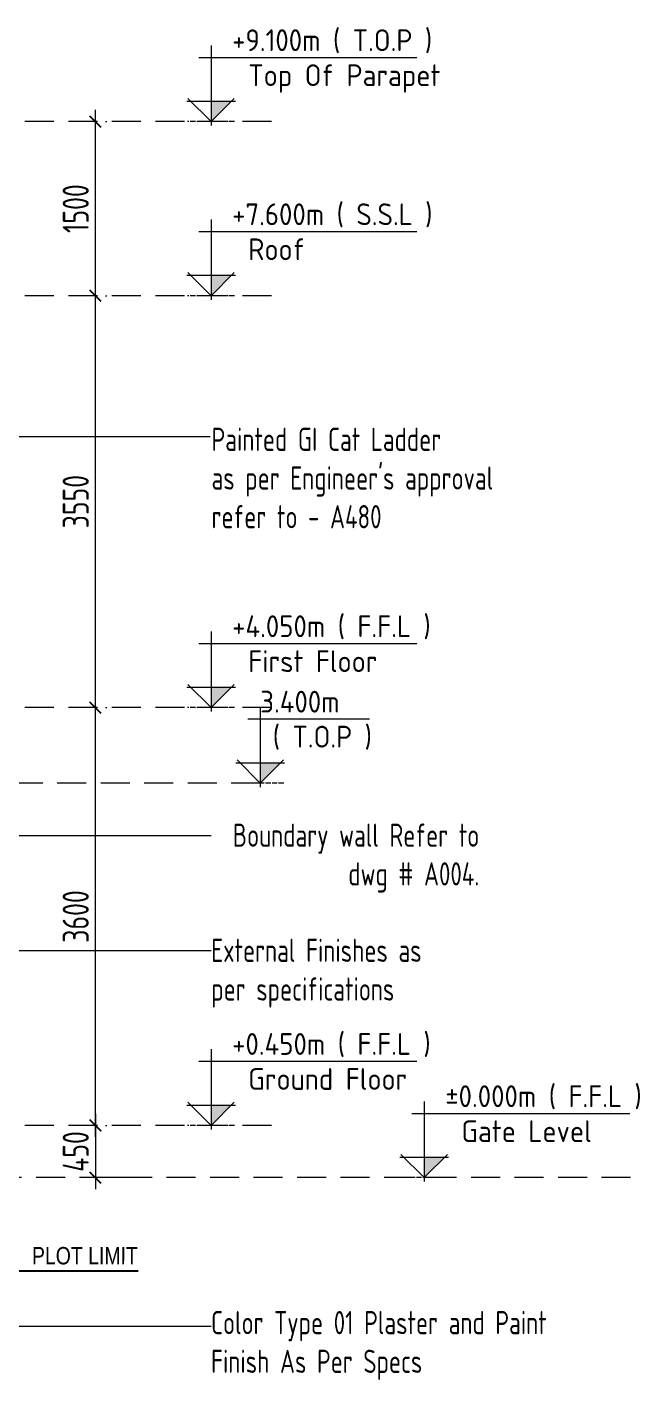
# Model space of a CAD drawing. Header units: millimetres. Extents: x -30697 to 201471, y -29614 to 19378.
# Drawn here: x 119099 to 124383, y -1744 to 9915 of the extents above; entities that cross this region are included whole.
import ezdxf

# ---------------------------------------------------------------- set-up
doc = ezdxf.new("R2010")
doc.units = ezdxf.units.MM
doc.header["$MEASUREMENT"] = 0
doc.header["$PDMODE"] = 1
doc.linetypes.add('1735 X DT-5BR-ELE_03$0$DASHED', pattern=[0.75, 0.5, -0.25])
doc.linetypes.add('ACAD_ISO02W100', pattern=[15, 12, -3])
doc.layers.add('00--ORIGIN POINT', color=200, linetype='Continuous', lineweight=20, plot=False)
for name, color, linetype, lineweight in [('05--LEADER', 8, 'Continuous', 13), ('05--TEXT-2', 2, 'Continuous', 25), ('05--TEXT-3', 3, 'Continuous', 35), ('07--DIM-2', 2, 'Continuous', 25), ('1735 X DT-5BR-ELE_03$0$W--ELV-1', 250, '1735 X DT-5BR-ELE_03$0$DASHED', 9), ('W--ELEV-2', 7, 'Continuous', 20)]:
    doc.layers.add(name, color=color, linetype=linetype, lineweight=lineweight)
doc.layers.add('05--PLOT MARK', color=2, linetype='Continuous')
doc.styles.add('Ariel', font='arial.ttf', dxfattribs={"width": 0.8})
doc.styles.add('ISO', font='isocp2.shx', dxfattribs={"width": 0.8})
doc.dimstyles.new('1-100_AR', dxfattribs={"dimtxt": 225, "dimasz": 100, "dimexe": 100, "dimexo": 100, "dimgap": 0, "dimtad": 0, "dimzin": 12, "dimdsep": 46, "dimtxsty": 'ISO', "dimblk": 'ARCHTICK', "dimcen": 100, "dimdle": 100, "dimclrd": 8, "dimclre": 9, "dimclrt": 2, "dimadec": 0, "dimazin": 0, "dimtfac": 1, "dimtmove": 0, "dimatfit": 2, "dimldrblk": 'ARCHTICK', "dimfxl": 1, "dimtvp": 0.75, "dimtolj": 1, "dimtzin": 12, "dimlwd": 9, "dimlwe": 9, "dimarcsym": 0})
doc.dimstyles.new('Copy of 1-100_AR LEADER', dxfattribs={"dimtxt": 200, "dimasz": 100, "dimexe": 100, "dimexo": 100, "dimgap": 0, "dimtad": 0, "dimdec": 0, "dimzin": 12, "dimdsep": 46, "dimtxsty": 'ISO', "dimcen": 150, "dimdle": 100, "dimclrd": 8, "dimclre": 9, "dimclrt": 2, "dimadec": 0, "dimazin": 0, "dimtfac": 1, "dimtdec": 0, "dimtmove": 0, "dimatfit": 2, "dimfxl": 1, "dimtvp": 0.75, "dimtolj": 1, "dimtzin": 12, "dimlwd": 9, "dimlwe": 9, "dimarcsym": 0})

# ---------------------------------------------------------------- blocks, each defined once
blk = doc.blocks.new('1735 X DT-5BR-ELE_03')
at = {"layer": '1735 X DT-5BR-ELE_03$0$W--ELV-1', "ltscale": 500}
blk.add_line((121110, 3400), (118724, 3400), dxfattribs=at)
for points in [[(121206, 9100), (99322, 9100)], [(121206, 7600), (99322, 7600)], [(121206, 4050), (99322, 4050)], [(121206, 450), (99322, 450)], [(124302, 0), (99322, 0)]]:
    blk.add_lwpolyline(points, dxfattribs=at)
blk = doc.blocks.new('*U15')
at = {"color": 2}
for p, q in [((0, 875), (0, -46)), ((2364, 734), (-141, 734)), ((-280, 234), (280, 234)), ((0, 0), (-267, 267)), ((267, 267), (0, 0))]:
    blk.add_line(p, q, dxfattribs=at)
blk.add_solid([(0, 234), (234, 234), (0, 0), (234, 234)], dxfattribs=at)
at = {"layer": '00--ORIGIN POINT', "linetype": 'ACAD_ISO02W100', "ltscale": 5}
blk.add_line((270, 0), (-270, 0), dxfattribs=at)
at = {"style": 'ISO', "width": 0.8}
for tag, p in [('LEVEL', (225, 782)), ('FLOOR', (225, 406))]:
    blk.add_attdef(tag, p, '', height=250, dxfattribs=at)
blk = doc.blocks.new('_ArchTick')
at = {"color": 0, "const_width": 0.15}
blk.add_lwpolyline([(-0.5, -0.5), (0.5, 0.5)], dxfattribs=at)
blk = doc.blocks.new('*U29')
at = {"color": 2}
for p, q in [((0, 875), (0, -46)), ((1256, 734), (-141, 734)), ((-280, 234), (280, 234)), ((0, 0), (-267, 267)), ((267, 267), (0, 0))]:
    blk.add_line(p, q, dxfattribs=at)
blk.add_solid([(0, 234), (234, 234), (0, 0), (234, 234)], dxfattribs=at)
at = {"layer": '00--ORIGIN POINT', "linetype": 'ACAD_ISO02W100', "ltscale": 5}
blk.add_line((270, 0), (-270, 0), dxfattribs=at)
at = {"style": 'ISO', "width": 0.8}
for tag, p in [('LEVEL', (225, 782)), ('FLOOR', (225, 406))]:
    blk.add_attdef(tag, p, '', height=250, dxfattribs=at)
blk = doc.blocks.new('*D145')
at = {"layer": '07--DIM-2', "color": 8, "lineweight": 9, "transparency": 16777216}
blk.add_line((119688, 350), (119688, 4150), dxfattribs=at)
at = {"layer": '07--DIM-2', "color": 9, "lineweight": 9, "transparency": 16777216}
for p, q in [((119775, 4050), (119788, 4050)), ((119775, 450), (119788, 450))]:
    blk.add_line(p, q, dxfattribs=at)
at = {"layer": 'Defpoints', "color": 0, "transparency": 16777216}
for p in [(119675, 4050), (119688, 4050), (119675, 450)]:
    blk.add_point(p, dxfattribs=at)
at = {"layer": '07--DIM-2', "color": 8, "lineweight": 9, "transparency": 16777216, "xscale": 100, "yscale": 100, "zscale": 100}
for p, rotation in [((119688, 4050), 90), ((119688, 450), 270)]:
    blk.add_blockref('_ArchTick', p, dxfattribs=dict(at, rotation=rotation))
at = {"layer": '07--DIM-2', "color": 2, "transparency": 16777216, "insert": (119519, 2250), "char_height": 225, "attachment_point": 5, "rotation": 90, "style": 'ISO'}
blk.add_mtext('\\A1;3600', dxfattribs=at)
blk = doc.blocks.new('*D146')
at = {"layer": '07--DIM-2', "color": 8, "lineweight": 9, "transparency": 16777216}
blk.add_line((119688, 3950), (119688, 7700), dxfattribs=at)
at = {"layer": '07--DIM-2', "color": 9, "lineweight": 9, "transparency": 16777216}
for p, q in [((119775, 7600), (119788, 7600)), ((119775, 4050), (119788, 4050))]:
    blk.add_line(p, q, dxfattribs=at)
at = {"layer": 'Defpoints', "color": 0, "transparency": 16777216}
for p in [(119675, 7600), (119688, 7600), (119675, 4050)]:
    blk.add_point(p, dxfattribs=at)
at = {"layer": '07--DIM-2', "color": 8, "lineweight": 9, "transparency": 16777216, "xscale": 100, "yscale": 100, "zscale": 100}
for p, rotation in [((119688, 7600), 90), ((119688, 4050), 270)]:
    blk.add_blockref('_ArchTick', p, dxfattribs=dict(at, rotation=rotation))
at = {"layer": '07--DIM-2', "color": 2, "transparency": 16777216, "insert": (119519, 5825), "char_height": 225, "attachment_point": 5, "rotation": 90, "style": 'ISO'}
blk.add_mtext('\\A1;3550', dxfattribs=at)
blk = doc.blocks.new('*D147')
at = {"layer": '07--DIM-2', "color": 8, "lineweight": 9, "transparency": 16777216}
blk.add_line((119688, 7500), (119688, 9200), dxfattribs=at)
at = {"layer": '07--DIM-2', "color": 9, "lineweight": 9, "transparency": 16777216}
for p, q in [((119775, 9100), (119788, 9100)), ((119775, 7600), (119788, 7600))]:
    blk.add_line(p, q, dxfattribs=at)
at = {"layer": 'Defpoints', "color": 0, "transparency": 16777216}
for p in [(119675, 9100), (119688, 9100), (119675, 7600)]:
    blk.add_point(p, dxfattribs=at)
at = {"layer": '07--DIM-2', "color": 8, "lineweight": 9, "transparency": 16777216, "xscale": 100, "yscale": 100, "zscale": 100}
for p, rotation in [((119688, 9100), 90), ((119688, 7600), 270)]:
    blk.add_blockref('_ArchTick', p, dxfattribs=dict(at, rotation=rotation))
at = {"layer": '07--DIM-2', "color": 2, "transparency": 16777216, "insert": (119519, 8350), "char_height": 225, "attachment_point": 5, "rotation": 90, "style": 'ISO'}
blk.add_mtext('\\A1;1500', dxfattribs=at)
blk = doc.blocks.new('*D148')
at = {"layer": '07--DIM-2', "color": 8, "lineweight": 9, "transparency": 16777216}
blk.add_line((119688, 550), (119688, -100), dxfattribs=at)
at = {"layer": '07--DIM-2', "color": 9, "lineweight": 9, "transparency": 16777216}
for p, q in [((119775, 450), (119788, 450)), ((120025, 0), (119588, 0))]:
    blk.add_line(p, q, dxfattribs=at)
at = {"layer": 'Defpoints', "color": 0, "transparency": 16777216}
for p in [(119675, 450), (119688, 0), (120125, 0)]:
    blk.add_point(p, dxfattribs=at)
at = {"layer": '07--DIM-2', "color": 8, "lineweight": 9, "transparency": 16777216, "xscale": 100, "yscale": 100, "zscale": 100}
for p, rotation in [((119688, 450), 90), ((119688, 0), 270)]:
    blk.add_blockref('_ArchTick', p, dxfattribs=dict(at, rotation=rotation))
at = {"layer": '07--DIM-2', "color": 2, "transparency": 16777216, "insert": (119519, 225), "char_height": 225, "attachment_point": 5, "rotation": 90, "style": 'ISO'}
blk.add_mtext('\\A1;450', dxfattribs=at)

msp = doc.modelspace()

# ---------------------------------------------------------------- linework, layer by layer
at = {"layer": '05--PLOT MARK'}
msp.add_line((118794.265, -803.211), (120055.643, -803.211), dxfattribs=at)

# ---------------------------------------------------------------- block references
msp.add_blockref('1735 X DT-5BR-ELE_03', (0, 0))
at = {"layer": 'W--ELEV-2'}
ref = msp.add_blockref('*U15', (120685.227, 9100), dxfattribs=dict(at, xscale=0.75, yscale=0.75, zscale=0.75))
ref.add_attrib('LEVEL', '+9.100m ( T.O.P )', (120867.021, 9707.608), dxfattribs={"layer": '0', "height": 187.5, "style": 'ISO'})
ref.add_attrib('FLOOR', 'Top Of Parapet', (121006.134, 9405.998), dxfattribs={"layer": '0', "height": 187.5, "style": 'ISO'})
ref = msp.add_blockref('*U15', (120685.227, 7600), dxfattribs=dict(at, xscale=0.75, yscale=0.75, zscale=0.75))
ref.add_attrib('LEVEL', '+7.600m ( S.S.L )', (120867.021, 8207.608), dxfattribs={"layer": '0', "height": 187.5, "style": 'ISO'})
ref.add_attrib('FLOOR', 'Roof', (121006.134, 7905.998), dxfattribs={"layer": '0', "height": 187.5, "style": 'ISO'})
ref = msp.add_blockref('*U15', (120685.227, 4050), dxfattribs=dict(at, xscale=0.75, yscale=0.75, zscale=0.75))
ref.add_attrib('LEVEL', '+4.050m ( F.F.L )', (120867.021, 4657.608), dxfattribs={"layer": '0', "height": 187.5, "style": 'ISO'})
ref.add_attrib('FLOOR', 'First Floor', (121006.134, 4355.998), dxfattribs={"layer": '0', "height": 187.5, "style": 'ISO'})
ref = msp.add_blockref('*U29', (121109.594, 3400), dxfattribs=dict(at, xscale=0.75, yscale=0.75, zscale=0.75))
ref.add_attrib('LEVEL', '3.400m', (121109.594, 4007.608), dxfattribs={"layer": '0', "height": 187.5, "style": 'ISO'})
ref.add_attrib('FLOOR', ' ( T.O.P )', (121109.594, 3705.998), dxfattribs={"layer": '0', "height": 187.5, "style": 'ISO'})
ref = msp.add_blockref('*U15', (120685.227, 450), dxfattribs=dict(at, xscale=0.75, yscale=0.75, zscale=0.75))
ref.add_attrib('LEVEL', '+0.450m ( F.F.L )', (120867.021, 1057.608), dxfattribs={"layer": '0', "height": 187.5, "style": 'ISO'})
ref.add_attrib('FLOOR', 'Ground Floor', (121006.134, 755.998), dxfattribs={"layer": '0', "height": 187.5, "style": 'ISO'})
ref = msp.add_blockref('*U15', (122522.942, 0), dxfattribs=dict(at, xscale=0.75, yscale=0.75, zscale=0.75))
ref.add_attrib('LEVEL', '%%p0.000m ( F.F.L )', (122704.737, 607.608), dxfattribs={"layer": '0', "height": 187.5, "style": 'ISO'})
ref.add_attrib('FLOOR', 'Gate Level', (122843.849, 305.998), dxfattribs={"layer": '0', "height": 187.5, "style": 'ISO'})

# ---------------------------------------------------------------- texts
at = {"layer": '05--TEXT-2', "char_height": 200, "style": 'ISO'}
for s, width, gutter_width, heights, insert, attachment_point in [("Painted GI Cat Ladder \\Pas per Engineer's approval\\Prefer to - A480", 2559.76244, 12.5, [0], (120689.393, 6462.145), 1), ('Boundary wall Refer to \\P\\pt6600;dwg # A004. ', 2302.26917, 0, [734.757], (122997.515, 3050.608), 3), ('Color Type 01 Plaster and Paint Finish As Per Specs', 3476.45974, 0, [1313.705], (120685.227, -1149.81), 1)]:
    msp.add_mtext_dynamic_manual_height_columns(s, width=width, gutter_width=gutter_width, heights=heights, dxfattribs=dict(at, insert=insert, attachment_point=attachment_point))
at = {"layer": '05--TEXT-2', "insert": (120686.926, 2058.541), "char_height": 200, "width": 2006.78594, "attachment_point": 1, "style": 'ISO'}
msp.add_mtext('External Finishes as per specifications', dxfattribs=at)
at = {"layer": '05--TEXT-3', "insert": (119597.853, -674.08), "char_height": 150, "width": 1439.99993, "attachment_point": 5, "rotation": 359.9827344, "style": 'Ariel'}
msp.add_mtext('PLOT LIMIT', dxfattribs=at)

# ---------------------------------------------------------------- dimensions: what is measured, and where the dimension line sits
at = {"layer": '07--DIM-2'}
for base, p1, p2, picture, middle in [((119687.758, 9100), (119674.833, 7600), (119674.833, 9100), '*D147', (119519.008, 8350)), ((119687.758, 7600), (119674.833, 4050), (119674.833, 7600), '*D146', (119519.008, 5825)), ((119687.758, 4050), (119674.833, 450), (119674.833, 4050), '*D145', (119519.008, 2250)), ((119687.758, 0), (119674.833, 450), (120125.384, 0), '*D148', (119519.008, 225))]:
    dim = msp.add_linear_dim(base=base, p1=p1, p2=p2, angle=90, dimstyle='1-100_AR', override={"dimtmove": 1}, dxfattribs=at)
    dim.commit()
    dim.dimension.update_dxf_attribs({"geometry": picture, "text_midpoint": middle})

# ---------------------------------------------------------------- leaders
at = {"layer": '05--LEADER'}
for points, dimstyle in [([(116483.1, 6385.592), (120677.889, 6385.592)], '1-100_AR'), ([(118634.094, 2399.997), (118634.094, 2949.223), (120685.227, 2949.223)], 'Copy of 1-100_AR LEADER'), ([(117910.919, 0), (117910.919, 1956.58), (120685.227, 1956.58)], 'Copy of 1-100_AR LEADER'), ([(116019.498, 171.33), (116019.498, -1280.033), (120685.227, -1280.033)], '1-100_AR')]:
    msp.add_leader(points, dimstyle=dimstyle, dxfattribs=at)

doc.saveas('drawing.dxf')
